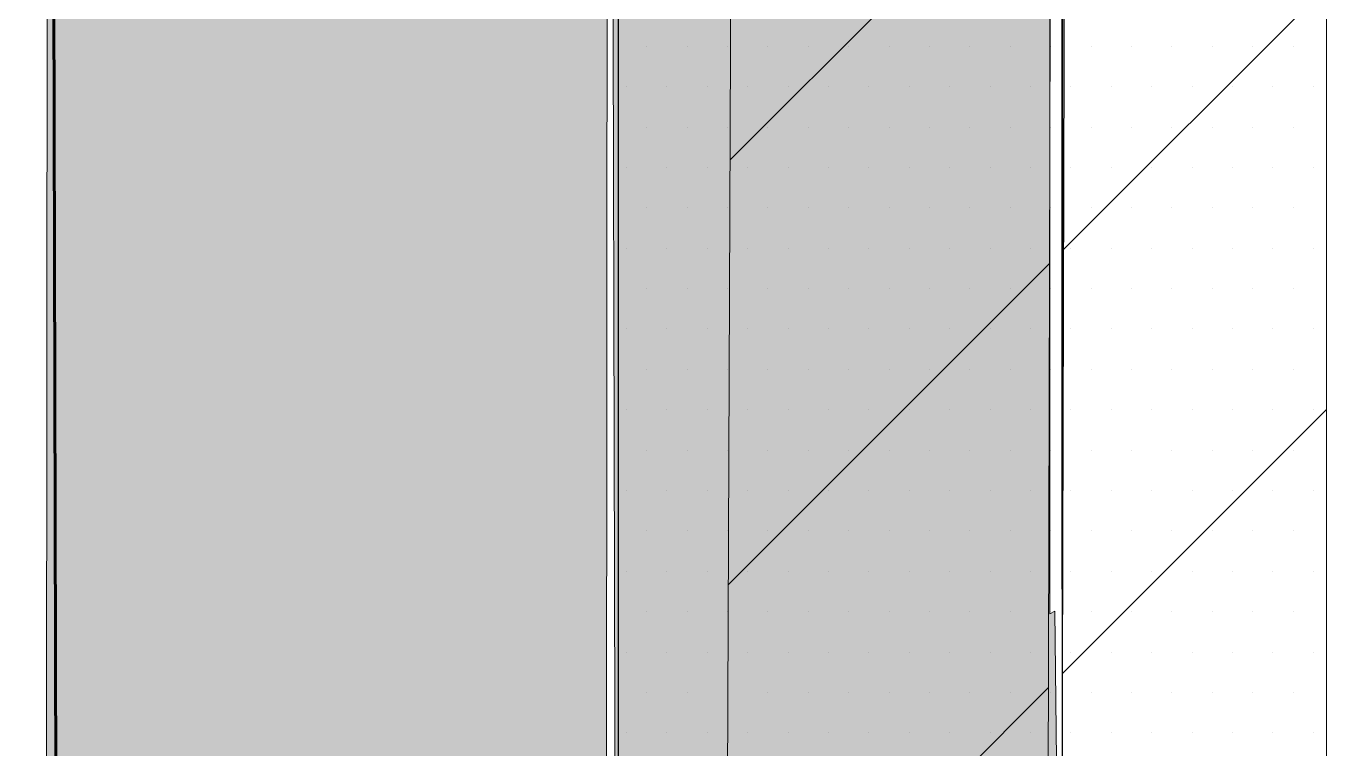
# Model space of a CAD drawing. Extents: x -1392 to 5791, y -3809 to 1722.
# Drawn here: x 997.23 to 1040.76, y -2774.89 to -2750.73 of the extents above; entities that cross this region are included whole.
import ezdxf

# ---------------------------------------------------------------- set-up
doc = ezdxf.new("R2010")
doc.units = 0
doc.header["$MEASUREMENT"] = 0
for name, color, linetype, lineweight in [('.ATI-HATCH', 7, 'Continuous', 0), ('G-ANNO-TTLB', 7, 'Continuous', 0), ('Layer 12', 7, 'Continuous', 0), ('TYVEK', 7, 'Continuous', 0)]:
    doc.layers.add(name, color=color, linetype=linetype, lineweight=lineweight)
pattern_1 = [(45, (0, 0), (-7.071067, 7.07107), [])]

# ---------------------------------------------------------------- blocks, each defined once
blk = doc.blocks.new('Block_90')
at = {"layer": '.ATI-HATCH'}
for points, knots in [([(1031.853, -2797.622), (1031.853, -2797.622), (1031.853, -2769.558), (1031.853, -2769.558), (1031.853, -2769.558), (1031.841, -2664.619), (1031.841, -2664.619), (1031.841, -2664.619), (1017.012, -2655.929), (1017.012, -2655.929), (1017.012, -2655.929), (1017.013, -2805.979), (1017.013, -2805.979), (1017.013, -2805.979), (1021.565, -2803.416), (1021.565, -2803.416), (1021.565, -2803.416), (1031.853, -2797.622), (1031.853, -2797.622)], [0, 0, 0, 0, 1, 1, 1, 2, 2, 2, 3, 3, 3, 4, 4, 4, 5, 5, 5, 6, 6, 6, 6]), ([(1043.36, -2792.195), (1043.36, -2792.195), (1041.062, -2790.877), (1041.062, -2790.877), (1041.062, -2790.877), (1041.062, -2670.023), (1041.062, -2670.023), (1041.062, -2670.023), (1031.841, -2664.619), (1031.841, -2664.619), (1031.841, -2664.619), (1031.853, -2769.558), (1031.853, -2769.558), (1031.853, -2769.558), (1031.853, -2797.636), (1031.853, -2797.636)], [0, 0, 0, 0, 1, 1, 1, 2, 2, 2, 3, 3, 3, 4, 4, 4, 5, 5, 5, 5])]:
    blk.add_open_spline(points, degree=3, knots=knots, dxfattribs=at)
at = {"layer": '.ATI-HATCH', "color": 8, "lineweight": 0, "true_color": 0x808080}
for points in [[(1017.961, -2751.409), (1017.961, -2751.409), (1017.961, -2751.409), (1017.961, -2751.409)], [(1019.311, -2751.409), (1019.311, -2751.409), (1019.311, -2751.409), (1019.311, -2751.409)], [(1020.661, -2751.409), (1020.661, -2751.409), (1020.661, -2751.409), (1020.661, -2751.409)], [(1022.011, -2751.409), (1022.011, -2751.409), (1022.011, -2751.409), (1022.011, -2751.409)], [(1023.361, -2751.409), (1023.361, -2751.409), (1023.361, -2751.409), (1023.361, -2751.409)], [(1024.711, -2751.409), (1024.711, -2751.409), (1024.711, -2751.409), (1024.711, -2751.409)], [(1026.061, -2751.409), (1026.061, -2751.409), (1026.061, -2751.409), (1026.061, -2751.409)], [(1027.411, -2751.409), (1027.411, -2751.409), (1027.411, -2751.409), (1027.411, -2751.409)], [(1028.761, -2751.409), (1028.761, -2751.409), (1028.761, -2751.409), (1028.761, -2751.409)], [(1030.111, -2751.409), (1030.111, -2751.409), (1030.111, -2751.409), (1030.111, -2751.409)], [(1031.461, -2751.409), (1031.461, -2751.409), (1031.461, -2751.409), (1031.461, -2751.409)], [(1032.811, -2751.409), (1032.811, -2751.409), (1032.811, -2751.409), (1032.811, -2751.409)], [(1034.161, -2751.409), (1034.161, -2751.409), (1034.161, -2751.409), (1034.161, -2751.409)], [(1035.511, -2751.409), (1035.511, -2751.409), (1035.511, -2751.409), (1035.511, -2751.409)], [(1036.861, -2751.409), (1036.861, -2751.409), (1036.861, -2751.409), (1036.861, -2751.409)], [(1038.211, -2751.409), (1038.211, -2751.409), (1038.211, -2751.409), (1038.211, -2751.409)], [(1039.561, -2751.409), (1039.561, -2751.409), (1039.561, -2751.409), (1039.561, -2751.409)], [(1017.286, -2752.759), (1017.286, -2752.759), (1017.286, -2752.759), (1017.286, -2752.759)], [(1018.636, -2752.759), (1018.636, -2752.759), (1018.636, -2752.759), (1018.636, -2752.759)], [(1019.986, -2752.759), (1019.986, -2752.759), (1019.986, -2752.759), (1019.986, -2752.759)], [(1021.336, -2752.759), (1021.336, -2752.759), (1021.336, -2752.759), (1021.336, -2752.759)], [(1022.686, -2752.759), (1022.686, -2752.759), (1022.686, -2752.759), (1022.686, -2752.759)], [(1024.036, -2752.759), (1024.036, -2752.759), (1024.036, -2752.759), (1024.036, -2752.759)], [(1025.386, -2752.759), (1025.386, -2752.759), (1025.386, -2752.759), (1025.386, -2752.759)], [(1026.736, -2752.759), (1026.736, -2752.759), (1026.736, -2752.759), (1026.736, -2752.759)], [(1028.086, -2752.759), (1028.086, -2752.759), (1028.086, -2752.759), (1028.086, -2752.759)], [(1029.436, -2752.759), (1029.436, -2752.759), (1029.436, -2752.759), (1029.436, -2752.759)], [(1030.786, -2752.759), (1030.786, -2752.759), (1030.786, -2752.759), (1030.786, -2752.759)], [(1032.136, -2752.759), (1032.136, -2752.759), (1032.136, -2752.759), (1032.136, -2752.759)], [(1033.486, -2752.759), (1033.486, -2752.759), (1033.486, -2752.759), (1033.486, -2752.759)], [(1034.836, -2752.759), (1034.836, -2752.759), (1034.836, -2752.759), (1034.836, -2752.759)], [(1036.186, -2752.759), (1036.186, -2752.759), (1036.186, -2752.759), (1036.186, -2752.759)], [(1037.536, -2752.759), (1037.536, -2752.759), (1037.536, -2752.759), (1037.536, -2752.759)], [(1038.886, -2752.759), (1038.886, -2752.759), (1038.886, -2752.759), (1038.886, -2752.759)], [(1040.236, -2752.759), (1040.236, -2752.759), (1040.236, -2752.759), (1040.236, -2752.759)], [(1017.961, -2754.109), (1017.961, -2754.109), (1017.961, -2754.109), (1017.961, -2754.109)], [(1019.311, -2754.109), (1019.311, -2754.109), (1019.311, -2754.109), (1019.311, -2754.109)], [(1020.661, -2754.109), (1020.661, -2754.109), (1020.661, -2754.109), (1020.661, -2754.109)], [(1022.011, -2754.109), (1022.011, -2754.109), (1022.011, -2754.109), (1022.011, -2754.109)], [(1023.361, -2754.109), (1023.361, -2754.109), (1023.361, -2754.109), (1023.361, -2754.109)], [(1024.711, -2754.109), (1024.711, -2754.109), (1024.711, -2754.109), (1024.711, -2754.109)], [(1026.061, -2754.109), (1026.061, -2754.109), (1026.061, -2754.109), (1026.061, -2754.109)], [(1027.411, -2754.109), (1027.411, -2754.109), (1027.411, -2754.109), (1027.411, -2754.109)], [(1028.761, -2754.109), (1028.761, -2754.109), (1028.761, -2754.109), (1028.761, -2754.109)], [(1030.111, -2754.109), (1030.111, -2754.109), (1030.111, -2754.109), (1030.111, -2754.109)], [(1031.461, -2754.109), (1031.461, -2754.109), (1031.461, -2754.109), (1031.461, -2754.109)], [(1032.811, -2754.109), (1032.811, -2754.109), (1032.811, -2754.109), (1032.811, -2754.109)], [(1034.161, -2754.109), (1034.161, -2754.109), (1034.161, -2754.109), (1034.161, -2754.109)], [(1035.511, -2754.109), (1035.511, -2754.109), (1035.511, -2754.109), (1035.511, -2754.109)], [(1036.861, -2754.109), (1036.861, -2754.109), (1036.861, -2754.109), (1036.861, -2754.109)], [(1038.211, -2754.109), (1038.211, -2754.109), (1038.211, -2754.109), (1038.211, -2754.109)], [(1039.561, -2754.109), (1039.561, -2754.109), (1039.561, -2754.109), (1039.561, -2754.109)], [(1017.286, -2755.459), (1017.286, -2755.459), (1017.286, -2755.459), (1017.286, -2755.459)], [(1018.636, -2755.459), (1018.636, -2755.459), (1018.636, -2755.459), (1018.636, -2755.459)], [(1019.986, -2755.459), (1019.986, -2755.459), (1019.986, -2755.459), (1019.986, -2755.459)], [(1021.336, -2755.459), (1021.336, -2755.459), (1021.336, -2755.459), (1021.336, -2755.459)], [(1022.686, -2755.459), (1022.686, -2755.459), (1022.686, -2755.459), (1022.686, -2755.459)], [(1024.036, -2755.459), (1024.036, -2755.459), (1024.036, -2755.459), (1024.036, -2755.459)], [(1025.386, -2755.459), (1025.386, -2755.459), (1025.386, -2755.459), (1025.386, -2755.459)], [(1026.736, -2755.459), (1026.736, -2755.459), (1026.736, -2755.459), (1026.736, -2755.459)], [(1028.086, -2755.459), (1028.086, -2755.459), (1028.086, -2755.459), (1028.086, -2755.459)], [(1029.436, -2755.459), (1029.436, -2755.459), (1029.436, -2755.459), (1029.436, -2755.459)], [(1030.786, -2755.459), (1030.786, -2755.459), (1030.786, -2755.459), (1030.786, -2755.459)], [(1032.136, -2755.459), (1032.136, -2755.459), (1032.136, -2755.459), (1032.136, -2755.459)], [(1033.486, -2755.459), (1033.486, -2755.459), (1033.486, -2755.459), (1033.486, -2755.459)], [(1034.836, -2755.459), (1034.836, -2755.459), (1034.836, -2755.459), (1034.836, -2755.459)], [(1036.186, -2755.459), (1036.186, -2755.459), (1036.186, -2755.459), (1036.186, -2755.459)], [(1037.536, -2755.459), (1037.536, -2755.459), (1037.536, -2755.459), (1037.536, -2755.459)], [(1038.886, -2755.459), (1038.886, -2755.459), (1038.886, -2755.459), (1038.886, -2755.459)], [(1040.236, -2755.459), (1040.236, -2755.459), (1040.236, -2755.459), (1040.236, -2755.459)], [(1017.961, -2756.809), (1017.961, -2756.809), (1017.961, -2756.809), (1017.961, -2756.809)], [(1019.311, -2756.809), (1019.311, -2756.809), (1019.311, -2756.809), (1019.311, -2756.809)], [(1020.661, -2756.809), (1020.661, -2756.809), (1020.661, -2756.809), (1020.661, -2756.809)], [(1022.011, -2756.809), (1022.011, -2756.809), (1022.011, -2756.809), (1022.011, -2756.809)], [(1023.361, -2756.809), (1023.361, -2756.809), (1023.361, -2756.809), (1023.361, -2756.809)], [(1024.711, -2756.809), (1024.711, -2756.809), (1024.711, -2756.809), (1024.711, -2756.809)], [(1026.061, -2756.809), (1026.061, -2756.809), (1026.061, -2756.809), (1026.061, -2756.809)], [(1027.411, -2756.809), (1027.411, -2756.809), (1027.411, -2756.809), (1027.411, -2756.809)], [(1028.761, -2756.809), (1028.761, -2756.809), (1028.761, -2756.809), (1028.761, -2756.809)], [(1030.111, -2756.809), (1030.111, -2756.809), (1030.111, -2756.809), (1030.111, -2756.809)], [(1031.461, -2756.809), (1031.461, -2756.809), (1031.461, -2756.809), (1031.461, -2756.809)], [(1032.811, -2756.809), (1032.811, -2756.809), (1032.811, -2756.809), (1032.811, -2756.809)], [(1034.161, -2756.809), (1034.161, -2756.809), (1034.161, -2756.809), (1034.161, -2756.809)], [(1035.511, -2756.809), (1035.511, -2756.809), (1035.511, -2756.809), (1035.511, -2756.809)], [(1036.861, -2756.809), (1036.861, -2756.809), (1036.861, -2756.809), (1036.861, -2756.809)], [(1038.211, -2756.809), (1038.211, -2756.809), (1038.211, -2756.809), (1038.211, -2756.809)], [(1039.561, -2756.809), (1039.561, -2756.809), (1039.561, -2756.809), (1039.561, -2756.809)], [(1017.286, -2758.159), (1017.286, -2758.159), (1017.286, -2758.159), (1017.286, -2758.159)], [(1018.636, -2758.159), (1018.636, -2758.159), (1018.636, -2758.159), (1018.636, -2758.159)], [(1019.986, -2758.159), (1019.986, -2758.159), (1019.986, -2758.159), (1019.986, -2758.159)], [(1021.336, -2758.159), (1021.336, -2758.159), (1021.336, -2758.159), (1021.336, -2758.159)], [(1022.686, -2758.159), (1022.686, -2758.159), (1022.686, -2758.159), (1022.686, -2758.159)], [(1024.036, -2758.159), (1024.036, -2758.159), (1024.036, -2758.159), (1024.036, -2758.159)], [(1025.386, -2758.159), (1025.386, -2758.159), (1025.386, -2758.159), (1025.386, -2758.159)], [(1026.736, -2758.159), (1026.736, -2758.159), (1026.736, -2758.159), (1026.736, -2758.159)], [(1028.086, -2758.159), (1028.086, -2758.159), (1028.086, -2758.159), (1028.086, -2758.159)], [(1029.436, -2758.159), (1029.436, -2758.159), (1029.436, -2758.159), (1029.436, -2758.159)], [(1030.786, -2758.159), (1030.786, -2758.159), (1030.786, -2758.159), (1030.786, -2758.159)], [(1032.136, -2758.159), (1032.136, -2758.159), (1032.136, -2758.159), (1032.136, -2758.159)], [(1033.486, -2758.159), (1033.486, -2758.159), (1033.486, -2758.159), (1033.486, -2758.159)], [(1034.836, -2758.159), (1034.836, -2758.159), (1034.836, -2758.159), (1034.836, -2758.159)], [(1036.186, -2758.159), (1036.186, -2758.159), (1036.186, -2758.159), (1036.186, -2758.159)], [(1037.536, -2758.159), (1037.536, -2758.159), (1037.536, -2758.159), (1037.536, -2758.159)], [(1038.886, -2758.159), (1038.886, -2758.159), (1038.886, -2758.159), (1038.886, -2758.159)], [(1040.236, -2758.159), (1040.236, -2758.159), (1040.236, -2758.159), (1040.236, -2758.159)], [(1017.961, -2759.509), (1017.961, -2759.509), (1017.961, -2759.509), (1017.961, -2759.509)], [(1019.311, -2759.509), (1019.311, -2759.509), (1019.311, -2759.509), (1019.311, -2759.509)], [(1020.661, -2759.509), (1020.661, -2759.509), (1020.661, -2759.509), (1020.661, -2759.509)], [(1022.011, -2759.509), (1022.011, -2759.509), (1022.011, -2759.509), (1022.011, -2759.509)], [(1023.361, -2759.509), (1023.361, -2759.509), (1023.361, -2759.509), (1023.361, -2759.509)], [(1024.711, -2759.509), (1024.711, -2759.509), (1024.711, -2759.509), (1024.711, -2759.509)], [(1026.061, -2759.509), (1026.061, -2759.509), (1026.061, -2759.509), (1026.061, -2759.509)], [(1027.411, -2759.509), (1027.411, -2759.509), (1027.411, -2759.509), (1027.411, -2759.509)], [(1028.761, -2759.509), (1028.761, -2759.509), (1028.761, -2759.509), (1028.761, -2759.509)], [(1030.111, -2759.509), (1030.111, -2759.509), (1030.111, -2759.509), (1030.111, -2759.509)], [(1031.461, -2759.509), (1031.461, -2759.509), (1031.461, -2759.509), (1031.461, -2759.509)], [(1032.811, -2759.509), (1032.811, -2759.509), (1032.811, -2759.509), (1032.811, -2759.509)], [(1034.161, -2759.509), (1034.161, -2759.509), (1034.161, -2759.509), (1034.161, -2759.509)], [(1035.511, -2759.509), (1035.511, -2759.509), (1035.511, -2759.509), (1035.511, -2759.509)], [(1036.861, -2759.509), (1036.861, -2759.509), (1036.861, -2759.509), (1036.861, -2759.509)], [(1038.211, -2759.509), (1038.211, -2759.509), (1038.211, -2759.509), (1038.211, -2759.509)], [(1039.561, -2759.509), (1039.561, -2759.509), (1039.561, -2759.509), (1039.561, -2759.509)], [(1017.286, -2760.859), (1017.286, -2760.859), (1017.286, -2760.859), (1017.286, -2760.859)], [(1018.636, -2760.859), (1018.636, -2760.859), (1018.636, -2760.859), (1018.636, -2760.859)], [(1019.986, -2760.859), (1019.986, -2760.859), (1019.986, -2760.859), (1019.986, -2760.859)], [(1021.336, -2760.859), (1021.336, -2760.859), (1021.336, -2760.859), (1021.336, -2760.859)], [(1022.686, -2760.859), (1022.686, -2760.859), (1022.686, -2760.859), (1022.686, -2760.859)], [(1024.036, -2760.859), (1024.036, -2760.859), (1024.036, -2760.859), (1024.036, -2760.859)], [(1025.386, -2760.859), (1025.386, -2760.859), (1025.386, -2760.859), (1025.386, -2760.859)], [(1026.736, -2760.859), (1026.736, -2760.859), (1026.736, -2760.859), (1026.736, -2760.859)], [(1028.086, -2760.859), (1028.086, -2760.859), (1028.086, -2760.859), (1028.086, -2760.859)], [(1029.436, -2760.859), (1029.436, -2760.859), (1029.436, -2760.859), (1029.436, -2760.859)], [(1030.786, -2760.859), (1030.786, -2760.859), (1030.786, -2760.859), (1030.786, -2760.859)], [(1032.136, -2760.859), (1032.136, -2760.859), (1032.136, -2760.859), (1032.136, -2760.859)], [(1033.486, -2760.859), (1033.486, -2760.859), (1033.486, -2760.859), (1033.486, -2760.859)], [(1034.836, -2760.859), (1034.836, -2760.859), (1034.836, -2760.859), (1034.836, -2760.859)], [(1036.186, -2760.859), (1036.186, -2760.859), (1036.186, -2760.859), (1036.186, -2760.859)], [(1037.536, -2760.859), (1037.536, -2760.859), (1037.536, -2760.859), (1037.536, -2760.859)], [(1038.886, -2760.859), (1038.886, -2760.859), (1038.886, -2760.859), (1038.886, -2760.859)], [(1040.236, -2760.859), (1040.236, -2760.859), (1040.236, -2760.859), (1040.236, -2760.859)], [(1017.961, -2762.209), (1017.961, -2762.209), (1017.961, -2762.209), (1017.961, -2762.209)], [(1019.311, -2762.209), (1019.311, -2762.209), (1019.311, -2762.209), (1019.311, -2762.209)], [(1020.661, -2762.209), (1020.661, -2762.209), (1020.661, -2762.209), (1020.661, -2762.209)], [(1022.011, -2762.209), (1022.011, -2762.209), (1022.011, -2762.209), (1022.011, -2762.209)], [(1023.361, -2762.209), (1023.361, -2762.209), (1023.361, -2762.209), (1023.361, -2762.209)], [(1024.711, -2762.209), (1024.711, -2762.209), (1024.711, -2762.209), (1024.711, -2762.209)], [(1026.061, -2762.209), (1026.061, -2762.209), (1026.061, -2762.209), (1026.061, -2762.209)], [(1027.411, -2762.209), (1027.411, -2762.209), (1027.411, -2762.209), (1027.411, -2762.209)], [(1028.761, -2762.209), (1028.761, -2762.209), (1028.761, -2762.209), (1028.761, -2762.209)], [(1030.111, -2762.209), (1030.111, -2762.209), (1030.111, -2762.209), (1030.111, -2762.209)], [(1031.461, -2762.209), (1031.461, -2762.209), (1031.461, -2762.209), (1031.461, -2762.209)], [(1032.811, -2762.209), (1032.811, -2762.209), (1032.811, -2762.209), (1032.811, -2762.209)], [(1034.161, -2762.209), (1034.161, -2762.209), (1034.161, -2762.209), (1034.161, -2762.209)], [(1035.511, -2762.209), (1035.511, -2762.209), (1035.511, -2762.209), (1035.511, -2762.209)], [(1036.861, -2762.209), (1036.861, -2762.209), (1036.861, -2762.209), (1036.861, -2762.209)], [(1038.211, -2762.209), (1038.211, -2762.209), (1038.211, -2762.209), (1038.211, -2762.209)], [(1039.561, -2762.209), (1039.561, -2762.209), (1039.561, -2762.209), (1039.561, -2762.209)], [(1017.286, -2763.559), (1017.286, -2763.559), (1017.286, -2763.559), (1017.286, -2763.559)], [(1018.636, -2763.559), (1018.636, -2763.559), (1018.636, -2763.559), (1018.636, -2763.559)], [(1019.986, -2763.559), (1019.986, -2763.559), (1019.986, -2763.559), (1019.986, -2763.559)], [(1021.336, -2763.559), (1021.336, -2763.559), (1021.336, -2763.559), (1021.336, -2763.559)], [(1022.686, -2763.559), (1022.686, -2763.559), (1022.686, -2763.559), (1022.686, -2763.559)], [(1024.036, -2763.559), (1024.036, -2763.559), (1024.036, -2763.559), (1024.036, -2763.559)], [(1025.386, -2763.559), (1025.386, -2763.559), (1025.386, -2763.559), (1025.386, -2763.559)], [(1026.736, -2763.559), (1026.736, -2763.559), (1026.736, -2763.559), (1026.736, -2763.559)], [(1028.086, -2763.559), (1028.086, -2763.559), (1028.086, -2763.559), (1028.086, -2763.559)], [(1029.436, -2763.559), (1029.436, -2763.559), (1029.436, -2763.559), (1029.436, -2763.559)], [(1030.786, -2763.559), (1030.786, -2763.559), (1030.786, -2763.559), (1030.786, -2763.559)], [(1032.136, -2763.559), (1032.136, -2763.559), (1032.136, -2763.559), (1032.136, -2763.559)], [(1033.486, -2763.559), (1033.486, -2763.559), (1033.486, -2763.559), (1033.486, -2763.559)], [(1034.836, -2763.559), (1034.836, -2763.559), (1034.836, -2763.559), (1034.836, -2763.559)], [(1036.186, -2763.559), (1036.186, -2763.559), (1036.186, -2763.559), (1036.186, -2763.559)], [(1037.536, -2763.559), (1037.536, -2763.559), (1037.536, -2763.559), (1037.536, -2763.559)], [(1038.886, -2763.559), (1038.886, -2763.559), (1038.886, -2763.559), (1038.886, -2763.559)], [(1040.236, -2763.559), (1040.236, -2763.559), (1040.236, -2763.559), (1040.236, -2763.559)], [(1017.961, -2764.909), (1017.961, -2764.909), (1017.961, -2764.909), (1017.961, -2764.909)], [(1019.311, -2764.909), (1019.311, -2764.909), (1019.311, -2764.909), (1019.311, -2764.909)], [(1020.661, -2764.909), (1020.661, -2764.909), (1020.661, -2764.909), (1020.661, -2764.909)], [(1022.011, -2764.909), (1022.011, -2764.909), (1022.011, -2764.909), (1022.011, -2764.909)], [(1023.361, -2764.909), (1023.361, -2764.909), (1023.361, -2764.909), (1023.361, -2764.909)], [(1024.711, -2764.909), (1024.711, -2764.909), (1024.711, -2764.909), (1024.711, -2764.909)], [(1026.061, -2764.909), (1026.061, -2764.909), (1026.061, -2764.909), (1026.061, -2764.909)], [(1027.411, -2764.909), (1027.411, -2764.909), (1027.411, -2764.909), (1027.411, -2764.909)], [(1028.761, -2764.909), (1028.761, -2764.909), (1028.761, -2764.909), (1028.761, -2764.909)], [(1030.111, -2764.909), (1030.111, -2764.909), (1030.111, -2764.909), (1030.111, -2764.909)], [(1031.461, -2764.909), (1031.461, -2764.909), (1031.461, -2764.909), (1031.461, -2764.909)], [(1032.811, -2764.909), (1032.811, -2764.909), (1032.811, -2764.909), (1032.811, -2764.909)], [(1034.161, -2764.909), (1034.161, -2764.909), (1034.161, -2764.909), (1034.161, -2764.909)], [(1035.511, -2764.909), (1035.511, -2764.909), (1035.511, -2764.909), (1035.511, -2764.909)], [(1036.861, -2764.909), (1036.861, -2764.909), (1036.861, -2764.909), (1036.861, -2764.909)], [(1038.211, -2764.909), (1038.211, -2764.909), (1038.211, -2764.909), (1038.211, -2764.909)], [(1039.561, -2764.909), (1039.561, -2764.909), (1039.561, -2764.909), (1039.561, -2764.909)], [(1017.286, -2766.259), (1017.286, -2766.259), (1017.286, -2766.259), (1017.286, -2766.259)], [(1018.636, -2766.259), (1018.636, -2766.259), (1018.636, -2766.259), (1018.636, -2766.259)], [(1019.986, -2766.259), (1019.986, -2766.259), (1019.986, -2766.259), (1019.986, -2766.259)], [(1021.336, -2766.259), (1021.336, -2766.259), (1021.336, -2766.259), (1021.336, -2766.259)], [(1022.686, -2766.259), (1022.686, -2766.259), (1022.686, -2766.259), (1022.686, -2766.259)], [(1024.036, -2766.259), (1024.036, -2766.259), (1024.036, -2766.259), (1024.036, -2766.259)], [(1025.386, -2766.259), (1025.386, -2766.259), (1025.386, -2766.259), (1025.386, -2766.259)], [(1026.736, -2766.259), (1026.736, -2766.259), (1026.736, -2766.259), (1026.736, -2766.259)], [(1028.086, -2766.259), (1028.086, -2766.259), (1028.086, -2766.259), (1028.086, -2766.259)], [(1029.436, -2766.259), (1029.436, -2766.259), (1029.436, -2766.259), (1029.436, -2766.259)], [(1030.786, -2766.259), (1030.786, -2766.259), (1030.786, -2766.259), (1030.786, -2766.259)], [(1032.136, -2766.259), (1032.136, -2766.259), (1032.136, -2766.259), (1032.136, -2766.259)], [(1033.486, -2766.259), (1033.486, -2766.259), (1033.486, -2766.259), (1033.486, -2766.259)], [(1034.836, -2766.259), (1034.836, -2766.259), (1034.836, -2766.259), (1034.836, -2766.259)], [(1036.186, -2766.259), (1036.186, -2766.259), (1036.186, -2766.259), (1036.186, -2766.259)], [(1037.536, -2766.259), (1037.536, -2766.259), (1037.536, -2766.259), (1037.536, -2766.259)], [(1038.886, -2766.259), (1038.886, -2766.259), (1038.886, -2766.259), (1038.886, -2766.259)], [(1040.236, -2766.259), (1040.236, -2766.259), (1040.236, -2766.259), (1040.236, -2766.259)], [(1017.961, -2767.609), (1017.961, -2767.609), (1017.961, -2767.609), (1017.961, -2767.609)], [(1019.311, -2767.609), (1019.311, -2767.609), (1019.311, -2767.609), (1019.311, -2767.609)], [(1020.661, -2767.609), (1020.661, -2767.609), (1020.661, -2767.609), (1020.661, -2767.609)], [(1022.011, -2767.609), (1022.011, -2767.609), (1022.011, -2767.609), (1022.011, -2767.609)], [(1023.361, -2767.609), (1023.361, -2767.609), (1023.361, -2767.609), (1023.361, -2767.609)], [(1024.711, -2767.609), (1024.711, -2767.609), (1024.711, -2767.609), (1024.711, -2767.609)], [(1026.061, -2767.609), (1026.061, -2767.609), (1026.061, -2767.609), (1026.061, -2767.609)], [(1027.411, -2767.609), (1027.411, -2767.609), (1027.411, -2767.609), (1027.411, -2767.609)], [(1028.761, -2767.609), (1028.761, -2767.609), (1028.761, -2767.609), (1028.761, -2767.609)], [(1030.111, -2767.609), (1030.111, -2767.609), (1030.111, -2767.609), (1030.111, -2767.609)], [(1031.461, -2767.609), (1031.461, -2767.609), (1031.461, -2767.609), (1031.461, -2767.609)], [(1032.811, -2767.609), (1032.811, -2767.609), (1032.811, -2767.609), (1032.811, -2767.609)], [(1034.161, -2767.609), (1034.161, -2767.609), (1034.161, -2767.609), (1034.161, -2767.609)], [(1035.511, -2767.609), (1035.511, -2767.609), (1035.511, -2767.609), (1035.511, -2767.609)], [(1036.861, -2767.609), (1036.861, -2767.609), (1036.861, -2767.609), (1036.861, -2767.609)], [(1038.211, -2767.609), (1038.211, -2767.609), (1038.211, -2767.609), (1038.211, -2767.609)], [(1039.561, -2767.609), (1039.561, -2767.609), (1039.561, -2767.609), (1039.561, -2767.609)], [(1017.286, -2768.959), (1017.286, -2768.959), (1017.286, -2768.959), (1017.286, -2768.959)], [(1018.636, -2768.959), (1018.636, -2768.959), (1018.636, -2768.959), (1018.636, -2768.959)], [(1019.986, -2768.959), (1019.986, -2768.959), (1019.986, -2768.959), (1019.986, -2768.959)], [(1021.336, -2768.959), (1021.336, -2768.959), (1021.336, -2768.959), (1021.336, -2768.959)], [(1022.686, -2768.959), (1022.686, -2768.959), (1022.686, -2768.959), (1022.686, -2768.959)], [(1024.036, -2768.959), (1024.036, -2768.959), (1024.036, -2768.959), (1024.036, -2768.959)], [(1025.386, -2768.959), (1025.386, -2768.959), (1025.386, -2768.959), (1025.386, -2768.959)], [(1026.736, -2768.959), (1026.736, -2768.959), (1026.736, -2768.959), (1026.736, -2768.959)], [(1028.086, -2768.959), (1028.086, -2768.959), (1028.086, -2768.959), (1028.086, -2768.959)], [(1029.436, -2768.959), (1029.436, -2768.959), (1029.436, -2768.959), (1029.436, -2768.959)], [(1030.786, -2768.959), (1030.786, -2768.959), (1030.786, -2768.959), (1030.786, -2768.959)], [(1032.136, -2768.959), (1032.136, -2768.959), (1032.136, -2768.959), (1032.136, -2768.959)], [(1033.486, -2768.959), (1033.486, -2768.959), (1033.486, -2768.959), (1033.486, -2768.959)], [(1034.836, -2768.959), (1034.836, -2768.959), (1034.836, -2768.959), (1034.836, -2768.959)], [(1036.186, -2768.959), (1036.186, -2768.959), (1036.186, -2768.959), (1036.186, -2768.959)], [(1037.536, -2768.959), (1037.536, -2768.959), (1037.536, -2768.959), (1037.536, -2768.959)], [(1038.886, -2768.959), (1038.886, -2768.959), (1038.886, -2768.959), (1038.886, -2768.959)], [(1040.236, -2768.959), (1040.236, -2768.959), (1040.236, -2768.959), (1040.236, -2768.959)], [(1017.961, -2770.309), (1017.961, -2770.309), (1017.961, -2770.309), (1017.961, -2770.309)], [(1019.311, -2770.309), (1019.311, -2770.309), (1019.311, -2770.309), (1019.311, -2770.309)], [(1020.661, -2770.309), (1020.661, -2770.309), (1020.661, -2770.309), (1020.661, -2770.309)], [(1022.011, -2770.309), (1022.011, -2770.309), (1022.011, -2770.309), (1022.011, -2770.309)], [(1023.361, -2770.309), (1023.361, -2770.309), (1023.361, -2770.309), (1023.361, -2770.309)], [(1024.711, -2770.309), (1024.711, -2770.309), (1024.711, -2770.309), (1024.711, -2770.309)], [(1026.061, -2770.309), (1026.061, -2770.309), (1026.061, -2770.309), (1026.061, -2770.309)], [(1027.411, -2770.309), (1027.411, -2770.309), (1027.411, -2770.309), (1027.411, -2770.309)], [(1028.761, -2770.309), (1028.761, -2770.309), (1028.761, -2770.309), (1028.761, -2770.309)], [(1030.111, -2770.309), (1030.111, -2770.309), (1030.111, -2770.309), (1030.111, -2770.309)], [(1031.461, -2770.309), (1031.461, -2770.309), (1031.461, -2770.309), (1031.461, -2770.309)], [(1032.811, -2770.309), (1032.811, -2770.309), (1032.811, -2770.309), (1032.811, -2770.309)], [(1034.161, -2770.309), (1034.161, -2770.309), (1034.161, -2770.309), (1034.161, -2770.309)], [(1035.511, -2770.309), (1035.511, -2770.309), (1035.511, -2770.309), (1035.511, -2770.309)], [(1036.861, -2770.309), (1036.861, -2770.309), (1036.861, -2770.309), (1036.861, -2770.309)], [(1038.211, -2770.309), (1038.211, -2770.309), (1038.211, -2770.309), (1038.211, -2770.309)], [(1039.561, -2770.309), (1039.561, -2770.309), (1039.561, -2770.309), (1039.561, -2770.309)], [(1017.286, -2771.659), (1017.286, -2771.659), (1017.286, -2771.659), (1017.286, -2771.659)], [(1018.636, -2771.659), (1018.636, -2771.659), (1018.636, -2771.659), (1018.636, -2771.659)], [(1019.986, -2771.659), (1019.986, -2771.659), (1019.986, -2771.659), (1019.986, -2771.659)], [(1021.336, -2771.659), (1021.336, -2771.659), (1021.336, -2771.659), (1021.336, -2771.659)], [(1022.686, -2771.659), (1022.686, -2771.659), (1022.686, -2771.659), (1022.686, -2771.659)], [(1024.036, -2771.659), (1024.036, -2771.659), (1024.036, -2771.659), (1024.036, -2771.659)], [(1025.386, -2771.659), (1025.386, -2771.659), (1025.386, -2771.659), (1025.386, -2771.659)], [(1026.736, -2771.659), (1026.736, -2771.659), (1026.736, -2771.659), (1026.736, -2771.659)], [(1028.086, -2771.659), (1028.086, -2771.659), (1028.086, -2771.659), (1028.086, -2771.659)], [(1029.436, -2771.659), (1029.436, -2771.659), (1029.436, -2771.659), (1029.436, -2771.659)], [(1030.786, -2771.659), (1030.786, -2771.659), (1030.786, -2771.659), (1030.786, -2771.659)], [(1032.136, -2771.659), (1032.136, -2771.659), (1032.136, -2771.659), (1032.136, -2771.659)], [(1033.486, -2771.659), (1033.486, -2771.659), (1033.486, -2771.659), (1033.486, -2771.659)], [(1034.836, -2771.659), (1034.836, -2771.659), (1034.836, -2771.659), (1034.836, -2771.659)], [(1036.186, -2771.659), (1036.186, -2771.659), (1036.186, -2771.659), (1036.186, -2771.659)], [(1037.536, -2771.659), (1037.536, -2771.659), (1037.536, -2771.659), (1037.536, -2771.659)], [(1038.886, -2771.659), (1038.886, -2771.659), (1038.886, -2771.659), (1038.886, -2771.659)], [(1040.236, -2771.659), (1040.236, -2771.659), (1040.236, -2771.659), (1040.236, -2771.659)], [(1017.961, -2773.009), (1017.961, -2773.009), (1017.961, -2773.009), (1017.961, -2773.009)], [(1019.311, -2773.009), (1019.311, -2773.009), (1019.311, -2773.009), (1019.311, -2773.009)], [(1020.661, -2773.009), (1020.661, -2773.009), (1020.661, -2773.009), (1020.661, -2773.009)], [(1022.011, -2773.009), (1022.011, -2773.009), (1022.011, -2773.009), (1022.011, -2773.009)], [(1023.361, -2773.009), (1023.361, -2773.009), (1023.361, -2773.009), (1023.361, -2773.009)], [(1024.711, -2773.009), (1024.711, -2773.009), (1024.711, -2773.009), (1024.711, -2773.009)], [(1026.061, -2773.009), (1026.061, -2773.009), (1026.061, -2773.009), (1026.061, -2773.009)], [(1027.411, -2773.009), (1027.411, -2773.009), (1027.411, -2773.009), (1027.411, -2773.009)], [(1028.761, -2773.009), (1028.761, -2773.009), (1028.761, -2773.009), (1028.761, -2773.009)], [(1030.111, -2773.009), (1030.111, -2773.009), (1030.111, -2773.009), (1030.111, -2773.009)], [(1031.461, -2773.009), (1031.461, -2773.009), (1031.461, -2773.009), (1031.461, -2773.009)], [(1032.811, -2773.009), (1032.811, -2773.009), (1032.811, -2773.009), (1032.811, -2773.009)], [(1034.161, -2773.009), (1034.161, -2773.009), (1034.161, -2773.009), (1034.161, -2773.009)], [(1035.511, -2773.009), (1035.511, -2773.009), (1035.511, -2773.009), (1035.511, -2773.009)], [(1036.861, -2773.009), (1036.861, -2773.009), (1036.861, -2773.009), (1036.861, -2773.009)], [(1038.211, -2773.009), (1038.211, -2773.009), (1038.211, -2773.009), (1038.211, -2773.009)], [(1039.561, -2773.009), (1039.561, -2773.009), (1039.561, -2773.009), (1039.561, -2773.009)], [(1017.286, -2774.359), (1017.286, -2774.359), (1017.286, -2774.359), (1017.286, -2774.359)], [(1018.636, -2774.359), (1018.636, -2774.359), (1018.636, -2774.359), (1018.636, -2774.359)], [(1019.986, -2774.359), (1019.986, -2774.359), (1019.986, -2774.359), (1019.986, -2774.359)], [(1021.336, -2774.359), (1021.336, -2774.359), (1021.336, -2774.359), (1021.336, -2774.359)], [(1022.686, -2774.359), (1022.686, -2774.359), (1022.686, -2774.359), (1022.686, -2774.359)], [(1024.036, -2774.359), (1024.036, -2774.359), (1024.036, -2774.359), (1024.036, -2774.359)], [(1025.386, -2774.359), (1025.386, -2774.359), (1025.386, -2774.359), (1025.386, -2774.359)], [(1026.736, -2774.359), (1026.736, -2774.359), (1026.736, -2774.359), (1026.736, -2774.359)], [(1028.086, -2774.359), (1028.086, -2774.359), (1028.086, -2774.359), (1028.086, -2774.359)], [(1029.436, -2774.359), (1029.436, -2774.359), (1029.436, -2774.359), (1029.436, -2774.359)], [(1030.786, -2774.359), (1030.786, -2774.359), (1030.786, -2774.359), (1030.786, -2774.359)], [(1032.136, -2774.359), (1032.136, -2774.359), (1032.136, -2774.359), (1032.136, -2774.359)], [(1033.486, -2774.359), (1033.486, -2774.359), (1033.486, -2774.359), (1033.486, -2774.359)], [(1034.836, -2774.359), (1034.836, -2774.359), (1034.836, -2774.359), (1034.836, -2774.359)], [(1036.186, -2774.359), (1036.186, -2774.359), (1036.186, -2774.359), (1036.186, -2774.359)], [(1037.536, -2774.359), (1037.536, -2774.359), (1037.536, -2774.359), (1037.536, -2774.359)], [(1038.886, -2774.359), (1038.886, -2774.359), (1038.886, -2774.359), (1038.886, -2774.359)], [(1040.236, -2774.359), (1040.236, -2774.359), (1040.236, -2774.359), (1040.236, -2774.359)]]:
    blk.add_open_spline(points, degree=3, dxfattribs=at)

msp = doc.modelspace()

# ---------------------------------------------------------------- hatches: boundary and pattern name
at = {"layer": 'G-ANNO-TTLB', "true_color": 0xff00ff, "transparency": 33554687}
h = msp.add_hatch(color=6, dxfattribs=at)
edge = h.paths.add_edge_path()
edge.add_spline(control_points=[(1773.018, -3692.604), (1773.018, -3692.604), (-1156.5, -3692.604), (-1156.5, -3692.604), (-1156.5, -3692.604), (-1156.5, -1235.604), (-1156.5, -1235.604), (-1156.5, -1235.604), (1773.018, -1235.604), (1773.018, -1235.604), (1773.018, -1235.604), (1773.018, -3692.604), (1773.018, -3692.604)], knot_values=[0, 0, 0, 0, 1, 1, 1, 2, 2, 2, 3, 3, 3, 4, 4, 4, 4], degree=3, periodic=0)
edge = h.paths.add_edge_path()
edge.add_spline(control_points=[(-1147.5, -1244.604), (-1147.5, -1244.604), (-1147.5, -3683.604), (-1147.5, -3683.604), (-1147.5, -3683.604), (1764.018, -3683.604), (1764.018, -3683.604), (1764.018, -3683.604), (1764.018, -1244.604), (1764.018, -1244.604), (1764.018, -1244.604), (-1147.5, -1244.604), (-1147.5, -1244.604)], knot_values=[0, 0, 0, 0, 1, 1, 1, 2, 2, 2, 3, 3, 3, 4, 4, 4, 4], degree=3, periodic=0)
edge.add_line((-1147.5, -1244.604), (-1147.5, -1244.604))
at = {"layer": 'Layer 12', "true_color": 0x808080, "transparency": 33554495}
h = msp.add_hatch(color=8, dxfattribs=at)
h.dxf.hatch_style = 2
h.paths.add_polyline_path([(997.899, -2788.117), (998.02, -2645.08), (1016.713, -2655.23), (1016.621, -2776.72)])
at = {"layer": 'Layer 12', "true_color": 0x808080, "transparency": 33554457}
h = msp.add_hatch(color=8, dxfattribs=at)
h.dxf.hatch_style = 2
h.paths.add_polyline_path([(1031.603, -2770.29), (1031.433, -2770.382), (1031.439, -2664.908), (1016.61, -2656.012), (1016.908, -2778.278), (998.402, -2788.337), (998.437, -2816.721), (1031.91, -2798.127)])
at = {"layer": 'Layer 12', "true_color": 0x000000, "transparency": 33554687}
h = msp.add_hatch(dxfattribs=at)
h.set_pattern_fill('_U', color=18, scale=10, angle=45, style=2, pattern_type=0)
h.set_pattern_definition(pattern_1)
h.paths.add_polyline_path([(1031.326, -2797.517), (1020.553, -2803.366), (1021.145, -2658.642), (1031.667, -2664.875)])
h = msp.add_hatch(dxfattribs=at)
h.set_pattern_fill('_U', color=18, scale=10, angle=45, style=2, pattern_type=0)
h.set_pattern_definition(pattern_1)
h.paths.add_polyline_path([(1040.672, -2802.836), (1031.794, -2797.367), (1032.151, -2664.619), (1040.667, -2670.804)])

# ---------------------------------------------------------------- linework, layer by layer
at = {"layer": 'G-ANNO-TTLB'}
for points in [[(1773.018, -3692.604), (1773.018, -3692.604), (-1156.5, -3692.604), (-1156.5, -3692.604), (-1156.5, -3692.604), (-1156.5, -1235.604), (-1156.5, -1235.604), (-1156.5, -1235.604), (1773.018, -1235.604), (1773.018, -1235.604), (1773.018, -1235.604), (1773.018, -3692.604), (1773.018, -3692.604)], [(-1147.5, -1244.604), (-1147.5, -1244.604), (-1147.5, -3683.604), (-1147.5, -3683.604), (-1147.5, -3683.604), (1764.018, -3683.604), (1764.018, -3683.604), (1764.018, -3683.604), (1764.018, -1244.604), (1764.018, -1244.604), (1764.018, -1244.604), (-1147.5, -1244.604), (-1147.5, -1244.604)]]:
    msp.add_open_spline(points, degree=3, knots=[0, 0, 0, 0, 1, 1, 1, 2, 2, 2, 3, 3, 3, 4, 4, 4, 4], dxfattribs=at)
at = {"layer": 'Layer 12'}
for points in [[(997.899, -2788.117), (998.02, -2645.08), (1016.713, -2655.23), (1016.621, -2776.72)], [(1031.603, -2770.29), (1031.433, -2770.382), (1031.439, -2664.908), (1016.61, -2656.012), (1016.908, -2778.278), (998.402, -2788.337), (998.437, -2816.721), (1031.91, -2798.127)], [(1031.326, -2797.517), (1020.553, -2803.366), (1021.145, -2658.642), (1031.667, -2664.875)], [(1040.672, -2802.836), (1031.794, -2797.367), (1032.151, -2664.619), (1040.667, -2670.804)]]:
    msp.add_lwpolyline(points, close=True, dxfattribs=at)
at = {"layer": 'TYVEK', "color": 18, "lineweight": 60, "true_color": 0x000000}
msp.add_line((998.243, -2787.417), (997.894, -2645.274), dxfattribs=at)
at = {"layer": 'TYVEK', "color": 4, "lineweight": 25, "true_color": 0x00ffff}
for p, q in [((1017.012, -2655.929), (1017.013, -2805.979)), ((1031.841, -2664.619), (1031.853, -2769.558)), ((1031.853, -2797.636), (1031.853, -2769.558))]:
    msp.add_line(p, q, dxfattribs=at)
at = {"layer": 'TYVEK', "color": 18, "lineweight": 25, "true_color": 0x000000}
msp.add_line((1031.841, -2769.551), (1031.841, -2664.619), dxfattribs=at)

# ---------------------------------------------------------------- block references
at = {"layer": '.ATI-HATCH'}
msp.add_blockref('Block_90', (0, 0), dxfattribs=at)

doc.saveas('drawing.dxf')
